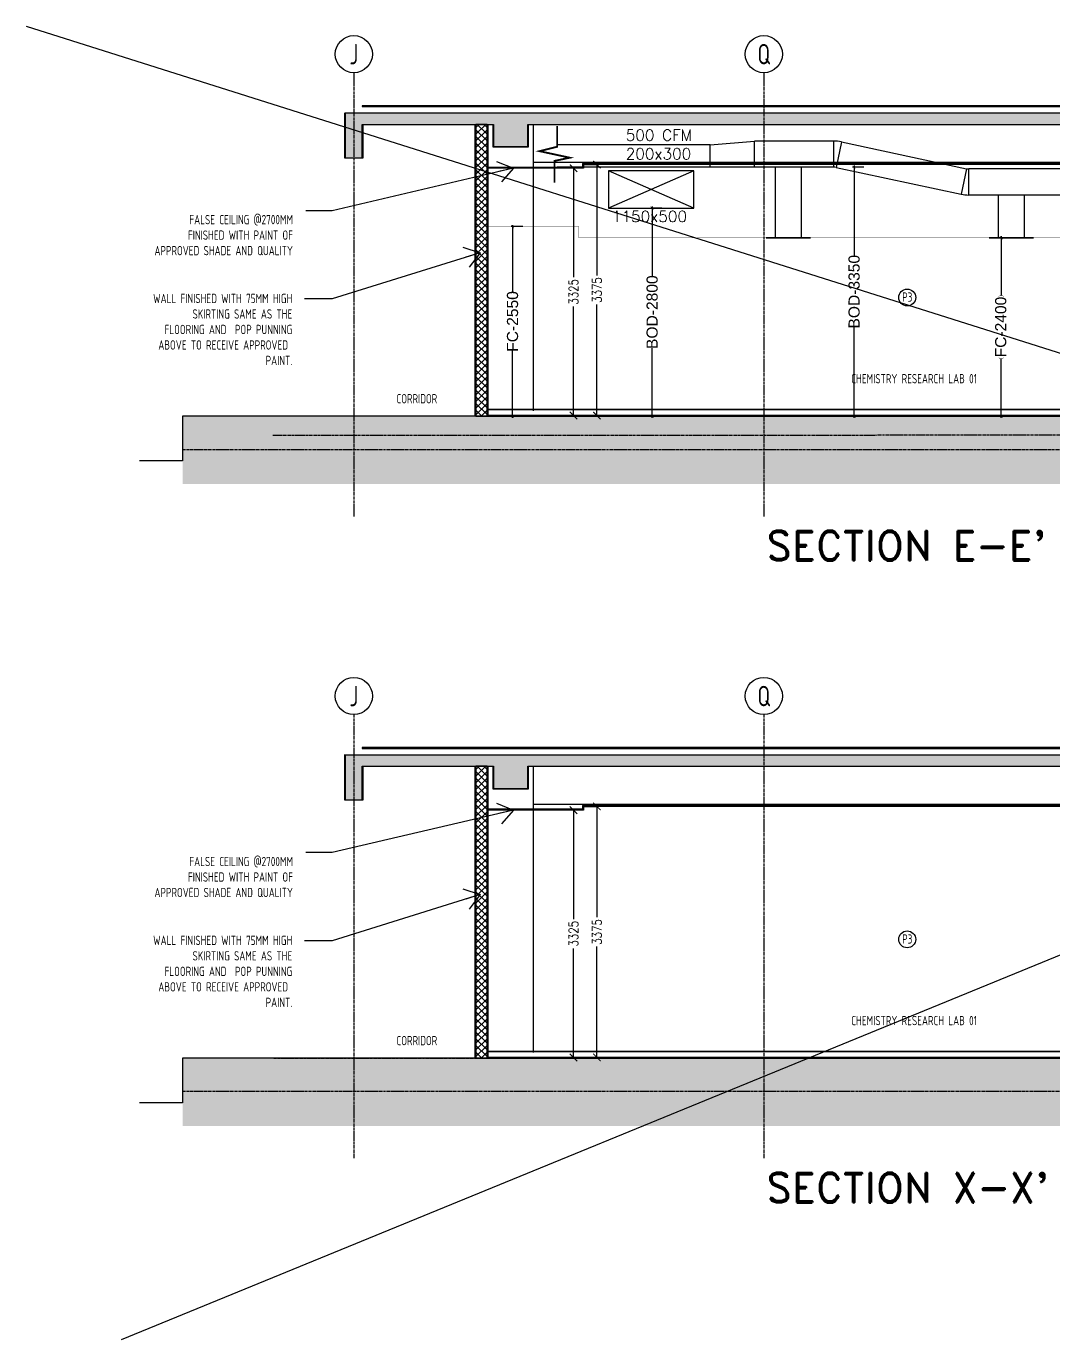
# Model space of a CAD drawing. Header units: millimetres. Extents: x -661525 to 498941, y 282148 to 1359693.
# Drawn here: x -257493 to -243670, y 960099 to 977760 of the extents above; entities that cross this region are included whole.
import ezdxf
from ezdxf.enums import TextEntityAlignment as Align

# ---------------------------------------------------------------- set-up
doc = ezdxf.new("R2010")
doc.units = ezdxf.units.MM
doc.header["$LTSCALE"] = 2.5
doc.header["$PDMODE"] = 35
doc.header["$PDSIZE"] = 15
doc.linetypes.add('CENTER', pattern=[2, 1.25, -0.25, 0.25, -0.25])
doc.layers.get('0').update_dxf_attribs({"linetype": 'CONTINUOUS'})
doc.layers.get('DEFPOINTS').update_dxf_attribs({"linetype": 'CONTINUOUS'})
for name, color, linetype in [('A-ANNO-DIMS', 11, 'CONTINUOUS'), ('A-ANNO-GRID', 5, 'CENTER'), ('A-ANNO-TEXT', 7, 'CONTINUOUS'), ('A-COLS-PATT', 252, 'CONTINUOUS'), ('A-ELEV-THIN', 8, 'CONTINUOUS'), ('A-ELEV-VERY-THIN', 5, 'CONTINUOUS'), ('A-SECT', 1, 'CONTINUOUS'), ('A-WALL', 8, 'CONTINUOUS'), ('A-WALL-PATT-200', 5, 'CONTINUOUS'), ('A-WALL-PLAS', 8, 'CONTINUOUS'), ('I-ANN0-TEXT-FLOR', 11, 'CONTINUOUS'), ('I-ANNO-NOTE', 11, 'CONTINUOUS'), ('nmd-ex. duct', 30, 'CONTINUOUS'), ('NMD-SA DUCT', 4, 'CONTINUOUS'), ('vemcpl-ahu', 6, 'CONTINUOUS')]:
    doc.layers.add(name, color=color, linetype=linetype)
doc.layers.add('Elevation Light - Plaster-Tile Drop', color=8, linetype='CONTINUOUS', lineweight=18)
doc.layers.add('nmd-DTG', color=3, linetype='CONTINUOUS', lineweight=20)
doc.styles.add('ARIAL', font='arial.ttf')
doc.styles.add('COMPLEX', font='complex.shx', dxfattribs={"width": 0.8})
doc.styles.add('ISOCP', font='isocp.shx', dxfattribs={"width": 0.8})
doc.styles.add('ROMAND', font='ROMAND')
doc.styles.add('ROMANS', font='romans.shx', dxfattribs={"height": 125})
doc.dimstyles.new('TICK100', dxfattribs={"dimtxt": 250, "dimasz": 200, "dimexe": 150, "dimexo": 10, "dimgap": 50, "dimtad": 0, "dimdec": 0, "dimrnd": 5, "dimzin": 1, "dimdsep": 46, "dimtxsty": 'COMPLEX', "dimblk1": 'ARCHTICK', "dimblk2": 'ARCHTICK', "dimsah": 1, "dimcen": 0.09375, "dimdle": 150, "dimclrd": 11, "dimclre": 11, "dimclrt": 7, "dimadec": 0, "dimazin": 0, "dimtfac": 1, "dimtdec": 0, "dimtofl": 0, "dimtmove": 0, "dimatfit": 3, "dimldrblk": 'OPEN90', "dimfxl": 1, "dimtolj": 1, "dimtzin": 1, "dimarcsym": 0})
doc.dimstyles.new('TICK50', dxfattribs={"dimtxt": 125, "dimasz": 100, "dimexe": 10, "dimexo": 0, "dimgap": 25, "dimtad": 0, "dimdec": 0, "dimzin": 1, "dimdsep": 46, "dimtxsty": 'COMPLEX', "dimblk1": 'ARCHTICK', "dimblk2": 'ARCHTICK', "dimsah": 1, "dimcen": 0.09375, "dimdle": 10, "dimclrd": 170, "dimclre": 11, "dimclrt": 170, "dimadec": 0, "dimazin": 0, "dimtfac": 1, "dimtdec": 0, "dimtofl": 0, "dimtmove": 0, "dimatfit": 3, "dimldrblk": 'ARCHTICK', "dimfxl": 1, "dimtolj": 1, "dimtzin": 1, "dimarcsym": 0})

# ---------------------------------------------------------------- blocks, each defined once
blk = doc.blocks.new('floor 1')
at = {"layer": 'Elevation Light - Plaster-Tile Drop'}
h = blk.add_hatch(dxfattribs=at)
h.set_pattern_fill('AR-SAND', color=256, style=0)
h.set_pattern_definition([(37.5, (3830731.42, 983927.553), (-1.60003, 48.94132), [0, -38.608, 0, -43.18, 0, -41.275]), (7.5, (3830731.42, 983927.553), (44.95233, 71.6825), [0, -20.828, 0, -34.798, 0, -13.335]), (327.5, (3830700.177, 983927.553), (79.09924, 0.14372), [0, -12.7, 0, -45.72, 0, -59.69]), (317.5, (3830700.18, 983927.55), (76.35565, 22.29293), [0, -6.35, 0, -29.972, 0, -34.29])])
h.paths.add_polyline_path([(3830756, 984018), (3830731, 984018), (3830731, 983928), (3830756, 983928)])
h.paths.add_polyline_path([(3841805, 983928), (3841805, 984018), (3830756, 984018), (3830756, 983928)])
at = {"layer": 'A-ELEV-VERY-THIN'}
for points in [[(3834343, 984113), (3831536, 984113), (3831536, 984103), (3842297, 984103)], [(3836219, 984113), (3831536, 984113)], [(3842299, 984103), (3842299, 984113), (3831536, 984113)], [(3831540, 984103), (3836219, 984103)], [(3836387, 984103), (3842297, 984103)]]:
    blk.add_lwpolyline(points, dxfattribs=at)
at = {"layer": 'A-SECT', "color": 11}
for points in [[(3830753, 984073), (3830743, 984073), (3830743, 984028), (3830753, 984028)], [(3842304, 984103), (3842294, 984103), (3842294, 984028), (3842304, 984028)], [(3830731, 984028), (3842304, 984028), (3842304, 984018), (3830731, 984018)]]:
    blk.add_lwpolyline(points, close=True, dxfattribs=at)
at = {"layer": 'A-WALL-PLAS'}
blk.add_lwpolyline([(3831536, 984113), (3831536, 984103)], dxfattribs=at)
blk = doc.blocks.new('COLNUM')
at = {"linetype": 'Continuous'}
blk.add_circle((0, 0), 500, dxfattribs=at)
at = {"color": 7, "linetype": 'Continuous', "style": 'ISOCP', "width": 0.8}
blk.add_attdef('X', text='', height=550, dxfattribs=at).set_placement((0, 0), align=Align.MIDDLE_CENTER)
blk = doc.blocks.new('_ARCHTICK')
at = {"color": 0, "linetype": 'ByBlock', "const_width": 0.15}
blk.add_lwpolyline([(-0.5, -0.5), (0.5, 0.5)], dxfattribs=at)
blk = doc.blocks.new('*D379')
at = {"layer": 'A-ANNO-DIMS', "lineweight": -2, "transparency": 16777216}
for p, q in [((-249996, 975851), (-250140, 975851)), ((-250130, 975861), (-250130, 974385)), ((-250130, 972516), (-250130, 973992)), ((-249996, 972526), (-250140, 972526))]:
    blk.add_line(p, q, dxfattribs=at)
at = {"layer": 'DEFPOINTS', "color": 0, "transparency": 16777216}
for p in [(-249996, 975851), (-250130, 972526), (-249996, 972526)]:
    blk.add_point(p, dxfattribs=at)
at = {"layer": 'A-ANNO-DIMS', "lineweight": -2, "transparency": 16777216, "xscale": 100, "yscale": 100, "zscale": 100}
for p, rotation in [((-250130, 975851), 90.0000001313682), ((-250130, 972526), 270.0000001313682)]:
    blk.add_blockref('_ARCHTICK', p, dxfattribs=dict(at, rotation=rotation))
at = {"layer": 'A-ANNO-DIMS', "transparency": 16777216, "insert": (-250130, 974189), "char_height": 125, "attachment_point": 5, "rotation": 90, "style": 'COMPLEX'}
blk.add_mtext('\\A1;3325', dxfattribs=at)
blk = doc.blocks.new('*D380')
at = {"layer": 'A-ANNO-DIMS', "lineweight": -2, "transparency": 16777216}
for p, q in [((-249996, 975901), (-249805, 975901)), ((-249815, 975911), (-249815, 974410)), ((-249815, 972516), (-249815, 974017)), ((-249996, 972526), (-249805, 972526))]:
    blk.add_line(p, q, dxfattribs=at)
at = {"layer": 'DEFPOINTS', "color": 0, "transparency": 16777216}
for p in [(-249996, 975901), (-249996, 972526), (-249815, 972526)]:
    blk.add_point(p, dxfattribs=at)
at = {"layer": 'A-ANNO-DIMS', "lineweight": -2, "transparency": 16777216, "xscale": 100, "yscale": 100, "zscale": 100}
for p, rotation in [((-249815, 975901), 90), ((-249815, 972526), 270)]:
    blk.add_blockref('_ARCHTICK', p, dxfattribs=dict(at, rotation=rotation))
at = {"layer": 'A-ANNO-DIMS', "transparency": 16777216, "insert": (-249815, 974214), "char_height": 125, "attachment_point": 5, "rotation": 90, "style": 'COMPLEX'}
blk.add_mtext('\\A1;3375', dxfattribs=at)
blk = doc.blocks.new('*D391')
at = {"layer": 'A-ANNO-DIMS', "lineweight": -2, "transparency": 16777216}
for p, q in [((-249996, 967220), (-250140, 967220)), ((-250130, 967230), (-250130, 965754)), ((-250130, 963885), (-250130, 965361)), ((-249996, 963895), (-250140, 963895))]:
    blk.add_line(p, q, dxfattribs=at)
at = {"layer": 'DEFPOINTS', "color": 0, "transparency": 16777216}
for p in [(-249996, 967220), (-250130, 963895), (-249996, 963895)]:
    blk.add_point(p, dxfattribs=at)
at = {"layer": 'A-ANNO-DIMS', "lineweight": -2, "transparency": 16777216, "xscale": 100, "yscale": 100, "zscale": 100}
for p, rotation in [((-250130, 967220), 90.0000001313682), ((-250130, 963895), 270.0000001313682)]:
    blk.add_blockref('_ARCHTICK', p, dxfattribs=dict(at, rotation=rotation))
at = {"layer": 'A-ANNO-DIMS', "transparency": 16777216, "insert": (-250130, 965558), "char_height": 125, "attachment_point": 5, "rotation": 90, "style": 'COMPLEX'}
blk.add_mtext('\\A1;3325', dxfattribs=at)
blk = doc.blocks.new('*D392')
at = {"layer": 'A-ANNO-DIMS', "lineweight": -2, "transparency": 16777216}
for p, q in [((-249996, 967270), (-249805, 967270)), ((-249815, 967280), (-249815, 965779)), ((-249815, 963885), (-249815, 965386)), ((-249996, 963895), (-249805, 963895))]:
    blk.add_line(p, q, dxfattribs=at)
at = {"layer": 'DEFPOINTS', "color": 0, "transparency": 16777216}
for p in [(-249996, 967270), (-249996, 963895), (-249815, 963895)]:
    blk.add_point(p, dxfattribs=at)
at = {"layer": 'A-ANNO-DIMS', "lineweight": -2, "transparency": 16777216, "xscale": 100, "yscale": 100, "zscale": 100}
for p, rotation in [((-249815, 967270), 90), ((-249815, 963895), 270)]:
    blk.add_blockref('_ARCHTICK', p, dxfattribs=dict(at, rotation=rotation))
at = {"layer": 'A-ANNO-DIMS', "transparency": 16777216, "insert": (-249815, 965583), "char_height": 125, "attachment_point": 5, "rotation": 90, "style": 'COMPLEX'}
blk.add_mtext('\\A1;3375', dxfattribs=at)
blk = doc.blocks.new('*D402')
at = {"layer": 'DEFPOINTS', "color": 0, "transparency": 16777216}
for p in [(-248941, 975316), (-249072, 972516), (-248941, 972516)]:
    blk.add_point(p, dxfattribs=at)
at = {"layer": 'NMD-SA DUCT', "color": 8, "lineweight": -2, "transparency": 16777216}
for p, q in [((-248941, 975316), (-249092, 975316)), ((-249072, 975336), (-249072, 974398)), ((-249072, 972496), (-249072, 973434)), ((-248941, 972516), (-249092, 972516))]:
    blk.add_line(p, q, dxfattribs=at)
at = {"layer": 'NMD-SA DUCT', "color": 8, "lineweight": -2, "transparency": 16777216, "xscale": 40, "yscale": 40, "zscale": 40}
for p, rotation in [((-249072, 975316), 90), ((-249072, 972516), 270)]:
    blk.add_blockref('_ARCHTICK', p, dxfattribs=dict(at, rotation=rotation))
at = {"layer": 'NMD-SA DUCT', "color": 1, "transparency": 16777216, "insert": (-249072, 973916), "char_height": 50, "attachment_point": 5, "rotation": 90, "style": 'ARIAL'}
blk.add_mtext('\\A1;{\\H3x;BOD-2800}', dxfattribs=at)
blk = doc.blocks.new('*D403')
at = {"layer": 'DEFPOINTS', "color": 0, "transparency": 16777216}
for p in [(-246223, 975866), (-246355, 972516), (-246223, 972516)]:
    blk.add_point(p, dxfattribs=at)
at = {"layer": 'NMD-SA DUCT', "color": 8, "lineweight": -2, "transparency": 16777216}
for p, q in [((-246223, 975866), (-246375, 975866)), ((-246355, 975886), (-246355, 974673)), ((-246355, 972496), (-246355, 973709)), ((-246223, 972516), (-246375, 972516))]:
    blk.add_line(p, q, dxfattribs=at)
at = {"layer": 'NMD-SA DUCT', "color": 8, "lineweight": -2, "transparency": 16777216, "xscale": 40, "yscale": 40, "zscale": 40}
for p, rotation in [((-246355, 975866), 90), ((-246355, 972516), 270)]:
    blk.add_blockref('_ARCHTICK', p, dxfattribs=dict(at, rotation=rotation))
at = {"layer": 'NMD-SA DUCT', "color": 1, "transparency": 16777216, "insert": (-246355, 974191), "char_height": 50, "attachment_point": 5, "rotation": 90, "style": 'ARIAL'}
blk.add_mtext('\\A1;{\\H3x;BOD-3350}', dxfattribs=at)
blk = doc.blocks.new('*D405')
at = {"layer": 'DEFPOINTS', "color": 0, "transparency": 16777216}
for p in [(-244239, 974916), (-244376, 972516), (-244245, 972516)]:
    blk.add_point(p, dxfattribs=at)
at = {"layer": 'NMD-SA DUCT', "color": 8, "lineweight": -2, "transparency": 16777216}
for p, q in [((-244239, 974916), (-244396, 974916)), ((-244376, 974936), (-244376, 974143)), ((-244376, 972496), (-244376, 973289)), ((-244245, 972516), (-244396, 972516))]:
    blk.add_line(p, q, dxfattribs=at)
at = {"layer": 'NMD-SA DUCT', "color": 8, "lineweight": -2, "transparency": 16777216, "xscale": 40, "yscale": 40, "zscale": 40}
for p, rotation in [((-244376, 974916), 90), ((-244376, 972516), 270)]:
    blk.add_blockref('_ARCHTICK', p, dxfattribs=dict(at, rotation=rotation))
at = {"layer": 'NMD-SA DUCT', "color": 1, "transparency": 16777216, "insert": (-244376, 973716), "char_height": 50, "attachment_point": 5, "rotation": 90, "style": 'ARIAL'}
blk.add_mtext('\\A1;({\\H3x;FC-2400})', dxfattribs=at)
blk = doc.blocks.new('*D407')
at = {"layer": 'DEFPOINTS', "color": 0, "transparency": 16777216}
for p in [(-250813, 975066), (-250950, 972516), (-250819, 972516)]:
    blk.add_point(p, dxfattribs=at)
at = {"layer": 'NMD-SA DUCT', "color": 8, "lineweight": -2, "transparency": 16777216}
for p, q in [((-250813, 975066), (-250970, 975066)), ((-250950, 975086), (-250950, 974185)), ((-250950, 972496), (-250950, 973398)), ((-250819, 972516), (-250970, 972516))]:
    blk.add_line(p, q, dxfattribs=at)
at = {"layer": 'NMD-SA DUCT', "color": 8, "lineweight": -2, "transparency": 16777216, "xscale": 40, "yscale": 40, "zscale": 40}
for p, rotation in [((-250950, 975066), 90), ((-250950, 972516), 270)]:
    blk.add_blockref('_ARCHTICK', p, dxfattribs=dict(at, rotation=rotation))
at = {"layer": 'NMD-SA DUCT', "color": 1, "transparency": 16777216, "insert": (-250950, 973791), "char_height": 50, "attachment_point": 5, "rotation": 90, "style": 'ARIAL'}
blk.add_mtext('\\A1;{\\H3x;FC-2550}', dxfattribs=at)

msp = doc.modelspace()

# ---------------------------------------------------------------- hatches: boundary and pattern name
at = {"layer": 'A-COLS-PATT'}
h = msp.add_hatch(color=256, dxfattribs=at)
h.dxf.hatch_style = 1
h.paths.add_polyline_path([(-252971.3, 976441.4), (-251206.8, 976441.4), (-251206.8, 976141.4), (-250746.3, 976141.4), (-250746.3, 976441.4), (-239721.3, 976441.4), (-239721.3, 975941.4), (-239271.3, 975941.4), (-239271.3, 976591.4), (-253201.3, 976591.4), (-253201.3, 975991.4), (-252971.3, 975991.4)])
for points in [[(-236388.3, 972216.4), (-236388.3, 971603.9), (-255389.3, 971603.9), (-255389.3, 972516.4), (-238791.3, 972516.4), (-238791.3, 972216.4)], [(-236388.3, 963585.4), (-236388.3, 962973), (-255389.3, 962973), (-255389.3, 963885.4), (-238791.3, 963885.4), (-238791.3, 963585.4)]]:
    msp.add_hatch(color=256, dxfattribs=at).paths.add_polyline_path(points)
h = msp.add_hatch(color=256, dxfattribs=at)
h.dxf.hatch_style = 1
h.paths.add_polyline_path([(-252971.3, 967810.4), (-251206.8, 967810.4), (-251206.8, 967510.4), (-250746.3, 967510.4), (-250746.3, 967810.4), (-239721.3, 967810.4), (-239721.3, 967310.4), (-239271.3, 967310.4), (-239271.3, 967960.4), (-253201.3, 967960.4), (-253201.3, 967360.4), (-252971.3, 967360.4)])
at = {"layer": 'A-WALL-PATT-200'}
h = msp.add_hatch(dxfattribs=at)
h.set_pattern_fill('ANSI37', color=256, scale=20, style=0)
h.set_pattern_definition([(45, (-540083.486, 962015.605), (-44.90128, 44.90128), []), (135, (-540083.486, 962015.605), (-44.90128, -44.90128), [])])
h.paths.add_polyline_path([(-251293.8, 976441.4), (-251443.8, 976441.4), (-251443.8, 972516.4), (-251293.8, 972516.4)])
h = msp.add_hatch(dxfattribs=at)
h.set_pattern_fill('ANSI37', color=256, scale=20, style=0)
h.set_pattern_definition([(45, (-540083.486, 953384.67), (-44.90128, 44.90128), []), (135, (-540083.486, 953384.67), (-44.90128, -44.90128), [])])
h.paths.add_polyline_path([(-251293.8, 967810.4), (-251443.8, 967810.4), (-251443.8, 963885.4), (-251293.8, 963885.4)])

# ---------------------------------------------------------------- linework, layer by layer
at = {"layer": 'A-ANNO-DIMS'}
for p, q in [((-253206, 975985.4), (-253206, 976598.3)), ((-251213.1, 976436.4), (-252966, 976436.4)), ((-252966, 976436.4), (-252966, 975985.4)), ((-252966, 975985.4), (-253206, 975985.4)), ((-253206, 967354.5), (-253206, 967967.4)), ((-251213.1, 967805.4), (-252966, 967805.4)), ((-252966, 967805.4), (-252966, 967354.5)), ((-252966, 967354.5), (-253206, 967354.5))]:
    msp.add_line(p, q, dxfattribs=at)
for points in [[(-239722.2, 975851.4), (-239722.2, 975916.2), (-239621.3, 975916.2), (-239621.3, 975928.2), (-239722.1, 975928.2), (-239734.1, 975928.2), (-239734.1, 975863.4), (-240546.3, 975863.4), (-240546.3, 975913.4), (-250008.3, 975913.4), (-250008.3, 975863.4), (-251283.8, 975863.4)], [(-239722.2, 975851.4), (-240558.3, 975851.4), (-240558.3, 975901.4), (-249996.3, 975901.4), (-249996.3, 975851.4), (-251283.8, 975851.4)], [(-239722.2, 967220.4), (-239722.2, 967285.2), (-239621.3, 967285.2), (-239621.3, 967297.2), (-239722.1, 967297.2), (-239734.1, 967297.2), (-239734.1, 967232.4), (-240546.3, 967232.4), (-240546.3, 967282.4), (-250008.3, 967282.4), (-250008.3, 967232.4), (-251283.8, 967232.4)], [(-239722.2, 967220.4), (-240558.3, 967220.4), (-240558.3, 967270.4), (-249996.3, 967270.4), (-249996.3, 967220.4), (-251283.8, 967220.4)]]:
    msp.add_lwpolyline(points, dxfattribs=at)
at = {"layer": 'A-ANNO-GRID', "ltscale": 10}
for p, q in [((-253085.4, 977135.2), (-253086.3, 971169.7)), ((-247570.4, 977135.2), (-247571.3, 971169.7)), ((-252464.4, 976691.4), (-234530.8, 976691.4)), ((-234557.5, 972066.4), (-255389.3, 972066.4)), ((-253085.4, 968504.3), (-253086.3, 962538.7)), ((-247570.4, 968504.3), (-247571.3, 962538.7)), ((-252464.4, 968060.4), (-234530.8, 968060.4)), ((-234557.5, 963435.4), (-255389.3, 963435.4))]:
    msp.add_line(p, q, dxfattribs=at)
for points in [[(-254175.6, 972262.8), (-234542.5, 972266.7)], [(-254164, 963885.1), (-234530.8, 963889)]]:
    msp.add_lwpolyline(points, dxfattribs=at)
at = {"layer": 'A-ELEV-THIN'}
for p, q in [((-251455.8, 976441.4), (-251455.8, 972518.5)), ((-251443.8, 976441.4), (-251443.8, 972518.5)), ((-251293.8, 976441.4), (-251293.8, 972518.5)), ((-251283.8, 976441.4), (-251283.8, 972611.4)), ((-250671.3, 976436.4), (-250671.3, 972590.8)), ((-239733.1, 975928.2), (-250671.3, 975928.2)), ((-251455.8, 967810.4), (-251455.8, 963887.6)), ((-251443.8, 967810.4), (-251443.8, 963887.6)), ((-251293.8, 967810.4), (-251293.8, 963887.5)), ((-251283.8, 967810.4), (-251283.8, 963980.4)), ((-250671.3, 967805.4), (-250671.3, 963959.8)), ((-239733.1, 967297.2), (-250671.3, 967297.2))]:
    msp.add_line(p, q, dxfattribs=at)
at = {"layer": 'A-SECT', "color": 11}
for points in [[(-239721.3, 976691.4), (-252971.3, 976691.4), (-252971.3, 976681.4), (-239721.3, 976681.4)], [(-239721.3, 968060.4), (-252971.3, 968060.4), (-252971.3, 968050.4), (-239721.3, 968050.4)]]:
    msp.add_lwpolyline(points, close=True, dxfattribs=at)
at = {"layer": 'A-SECT'}
for points in [[(-252971.3, 976441.4), (-251206.8, 976441.4), (-251206.8, 976141.4), (-250746.3, 976141.4), (-250746.3, 976441.4), (-239721.3, 976441.4), (-239721.3, 975941.4), (-239271.3, 975941.4), (-239271.3, 976591.4), (-253201.3, 976591.4), (-253201.3, 975991.4), (-252971.3, 975991.4), (-252971.3, 976441.4)], [(-236401.8, 972216.4), (-238791.4, 972216.4), (-238791.4, 972516.4), (-255392.4, 972516.4), (-255392.4, 971916.4), (-255969.4, 971916.4)], [(-252971.3, 967810.4), (-251206.8, 967810.4), (-251206.8, 967510.4), (-250746.3, 967510.4), (-250746.3, 967810.4), (-239721.3, 967810.4), (-239721.3, 967310.4), (-239271.3, 967310.4), (-239271.3, 967960.4), (-253201.3, 967960.4), (-253201.3, 967360.4), (-252971.3, 967360.4), (-252971.3, 967810.4)], [(-236401.8, 963585.4), (-238791.4, 963585.4), (-238791.4, 963885.4), (-255392.4, 963885.4), (-255392.4, 963285.4), (-255969.4, 963285.4)]]:
    msp.add_lwpolyline(points, dxfattribs=at)
at = {"layer": 'A-WALL'}
for points in [[(-251293.8, 976441.4), (-251443.8, 976441.4), (-251443.8, 972516.4), (-251293.8, 972516.4)], [(-251293.8, 967810.4), (-251443.8, 967810.4), (-251443.8, 963885.4), (-251293.8, 963885.4)]]:
    msp.add_lwpolyline(points, close=True, dxfattribs=at)
at = {"layer": 'A-WALL-PLAS'}
for points in [[(-239726.3, 975928.2), (-239733.1, 975928.2), (-239733.1, 976436.4), (-250740, 976436.4), (-250740, 976135.3), (-251213.1, 976135.3), (-251213.1, 976436.4)], [(-239726.3, 967297.2), (-239733.1, 967297.2), (-239733.1, 967805.4), (-250740, 967805.4), (-250740, 967504.4), (-251213.1, 967504.4), (-251213.1, 967805.4)]]:
    msp.add_lwpolyline(points, dxfattribs=at)
at = {"layer": 'nmd-DTG', "const_width": 25}
for points in [[(-247539, 974916.4), (-246939, 974916.4)], [(-244539, 974916.4), (-243939, 974916.4)]]:
    msp.add_lwpolyline(points, dxfattribs=at)
at = {"layer": 'nmd-ex. duct'}
for p, q in [((-248511.8, 975316.4), (-249661.8, 975816.4)), ((-248511.8, 975816.4), (-249661.8, 975316.4))]:
    msp.add_line(p, q, dxfattribs=at)
msp.add_lwpolyline([(-249661.8, 975316.4), (-248511.8, 975316.4), (-248511.8, 975816.4), (-249661.8, 975816.4)], close=True, dxfattribs=at)
at = {"layer": 'NMD-SA DUCT'}
for p, q in [((-248293.7, 976166.4), (-250349.9, 976166.4)), ((-248293.7, 976166.4), (-247693.7, 976216.4)), ((-248293.7, 975866.4), (-248293.7, 976166.4)), ((-246629.9, 976216.4), (-247693.7, 976216.4)), ((-247693.7, 975866.4), (-247693.7, 976216.4)), ((-246629.9, 975866.4), (-246629.9, 976216.4)), ((-246525.1, 976205.3), (-246598.4, 975863)), ((-246525.1, 976205.3), (-244842.9, 975844.7)), ((-246629.9, 975866.4), (-250349.9, 975866.4)), ((-247414, 974916.4), (-247414, 975866.4)), ((-247064, 974916.4), (-247064, 975866.4)), ((-246598.4, 975863), (-244916.2, 975502.5)), ((-244842.9, 975844.7), (-244916.2, 975502.5)), ((-240290.1, 975841.4), (-244811.4, 975841.4)), ((-244811.4, 975491.4), (-244811.4, 975841.4)), ((-240290.1, 975491.4), (-244811.4, 975491.4)), ((-244414, 974916.4), (-244414, 975491.4)), ((-244064, 974916.4), (-244064, 975491.4))]:
    msp.add_line(p, q, dxfattribs=at)
at = {"layer": 'NMD-SA DUCT', "const_width": 25}
msp.add_lwpolyline([(-250349.9, 976419.4), (-250349.9, 976140.7), (-250588, 976081), (-250180.4, 975993), (-250386.9, 975949.6), (-250386.9, 975656.3)], dxfattribs=at)
at = {"layer": 'NMD-SA DUCT', "color": 7, "const_width": 5}
msp.add_lwpolyline([(-239621.3, 975066.4), (-240459.9, 975066.4), (-240459.9, 974916.4), (-250059.9, 974916.4), (-250059.9, 975066.4), (-251283.8, 975066.4)], dxfattribs=at)
at = {"layer": 'NMD-SA DUCT'}
for centre, radius, start, end in [((-246629.9, 975716.4), 500, 77.90227, 90), ((-246629.9, 975716.4), 150, 77.90227, 90), ((-244811.4, 975991.4), 150, 257.90227, 270), ((-244811.4, 975991.4), 500, 257.90227, 270)]:
    msp.add_arc(centre, radius, start, end, dxfattribs=at)
at = {"layer": 'vemcpl-ahu'}
for p, q in [((-257492.5, 977760.3), (-206368.5, 961609.7)), ((-213920.9, 977411.7), (-256214.4, 960099.3))]:
    msp.add_line(p, q, dxfattribs=at)

# ---------------------------------------------------------------- block references
at = {"layer": 'A-ANNO-GRID'}
ref = msp.add_blockref('COLNUM', (-253085.4, 977385.2), dxfattribs=dict(at, xscale=0.5, yscale=0.5, zscale=0.5, rotation=180))
ref.add_attrib('X', 'J', dxfattribs={"layer": '0', "color": 7, "linetype": 'Continuous', "height": 275, "style": 'ISOCP', "width": 0.8}).set_placement((-253085.4, 977385.2), align=Align.MIDDLE_CENTER)
ref = msp.add_blockref('COLNUM', (-247570.4, 977385.2), dxfattribs=dict(at, xscale=0.5, yscale=0.5, zscale=0.5, rotation=180))
ref.add_attrib('X', 'Q', dxfattribs={"layer": '0', "color": 7, "linetype": 'Continuous', "height": 275, "style": 'ISOCP', "width": 0.8}).set_placement((-247570.4, 977385.2), align=Align.MIDDLE_CENTER)
at = {"layer": 'A-ANNO-GRID', "xscale": -1}
for p in [(3591010, -11501.2), (3591010, -20132.1)]:
    msp.add_blockref('floor 1', p, dxfattribs=at)
at = {"layer": 'A-ANNO-GRID'}
ref = msp.add_blockref('COLNUM', (-253085.4, 968754.3), dxfattribs=dict(at, xscale=0.5, yscale=0.5, zscale=0.5, rotation=180))
ref.add_attrib('X', 'J', dxfattribs={"layer": '0', "color": 7, "linetype": 'Continuous', "height": 275, "style": 'ISOCP', "width": 0.8}).set_placement((-253085.4, 968754.3), align=Align.MIDDLE_CENTER)
ref = msp.add_blockref('COLNUM', (-247570.4, 968754.3), dxfattribs=dict(at, xscale=0.5, yscale=0.5, zscale=0.5, rotation=180))
ref.add_attrib('X', 'Q', dxfattribs={"layer": '0', "color": 7, "linetype": 'Continuous', "height": 275, "style": 'ISOCP', "width": 0.8}).set_placement((-247570.4, 968754.3), align=Align.MIDDLE_CENTER)
at = {"layer": 'I-ANN0-TEXT-FLOR', "ltscale": 0.5}
ref = msp.add_blockref('COLNUM', (-245640.7, 974113.7), dxfattribs=dict(at, xscale=0.227272727417009, yscale=0.227272727417009, zscale=0.227272727417009, rotation=180))
ref.add_attrib('X', 'P3', dxfattribs={"layer": '0', "color": 7, "linetype": 'Continuous', "height": 125, "style": 'ISOCP', "width": 0.8}).set_placement((-245640.7, 974118.8), align=Align.MIDDLE_CENTER)
ref = msp.add_blockref('COLNUM', (-245640.7, 965482.8), dxfattribs=dict(at, xscale=0.227272727417009, yscale=0.227272727417009, zscale=0.227272727417009, rotation=180))
ref.add_attrib('X', 'P3', dxfattribs={"layer": '0', "color": 7, "linetype": 'Continuous', "height": 125, "style": 'ISOCP', "width": 0.8}).set_placement((-245640.7, 965487.9), align=Align.MIDDLE_CENTER)

# ---------------------------------------------------------------- texts
at = {"layer": 'A-ANNO-TEXT', "char_height": 400, "width": 8828.59, "attachment_point": 1, "style": 'ROMAND'}
for s, insert in [("SECTION E-E'", (-247537.3, 970976.3)), ("SECTION X-X'", (-247537.3, 962345.3))]:
    msp.add_mtext(s, dxfattribs=dict(at, insert=insert))
at = {"layer": 'I-ANNO-NOTE', "color": 7, "ltscale": 0.5, "char_height": 125, "attachment_point": 6, "style": 'ISOCP'}
for s, insert, width in [('FALSE CEILING @2700MM\\PFINISHED WITH PAINT OF APPROVED SHADE AND QUALITY', (-253904.3, 974951.9), 1879.224), ('{\\C0;WALL FINISHED WITH 75MM HIGH SKIRTING SAME AS THE FLOORING AND  POP PUNNING ABOVE TO RECEIVE APPROVED  PAINT.}', (-253914.1, 973683.3), 1879.224), ('CHEMISTRY RESEARCH LAB 01', (-244702.3, 973021.6), 3527.545), ('\\A1;\\pxqc;CORRIDOR', (-251487.6, 972752.5), 1500.807), ('FALSE CEILING @2700MM\\PFINISHED WITH PAINT OF APPROVED SHADE AND QUALITY', (-253904.3, 966320.9), 1879.224), ('{\\C0;WALL FINISHED WITH 75MM HIGH SKIRTING SAME AS THE FLOORING AND  POP PUNNING ABOVE TO RECEIVE APPROVED  PAINT.}', (-253914.1, 965052.4), 1879.224), ('CHEMISTRY RESEARCH LAB 01', (-244702.3, 964390.6), 3527.545), ('\\A1;\\pxqc;CORRIDOR', (-251487.6, 964121.6), 1500.807)]:
    msp.add_mtext(s, dxfattribs=dict(at, insert=insert, width=width))
at = {"layer": 'nmd-ex. duct', "insert": (-249612.9, 975278.6), "char_height": 150, "width": 3657.796, "attachment_point": 1, "style": 'ROMANS'}
msp.add_mtext('1150x500', dxfattribs=at)
at = {"layer": 'NMD-SA DUCT', "insert": (-249427.3, 976370.4), "char_height": 150, "width": 3657.796, "attachment_point": 1, "style": 'ROMANS'}
msp.add_mtext('500 CFM\\P200x300', dxfattribs=at)

# ---------------------------------------------------------------- dimensions: what is measured, and where the dimension line sits
at = {"layer": 'A-ANNO-DIMS'}
for p1, p2, distance, picture, middle in [((-249996.3, 975901.4), (-249996.3, 972526.4), 181.2, '*D380', (-249815.1, 974213.9)), ((-249996.3, 975851.4), (-249996.3, 972526.4), -133.5, '*D379', (-250129.8, 974188.9)), ((-249996.3, 967270.4), (-249996.3, 963895.4), 181.2, '*D392', (-249815.1, 965582.9)), ((-249996.3, 967220.4), (-249996.3, 963895.4), -133.5, '*D391', (-250129.8, 965557.9))]:
    dim = msp.add_aligned_dim(p1=p1, p2=p2, distance=distance, dimstyle='TICK50', override={"dimclrd": 256, "dimclre": 256, "dimclrt": 256}, dxfattribs=at)
    dim.commit()
    dim.dimension.update_dxf_attribs({"geometry": picture, "text_midpoint": middle})
at = {"layer": 'NMD-SA DUCT'}
for base, p1, p2, text, override, picture, middle in [((-246354.8, 972516.4), (-246223.4, 975866.4), (-246223.4, 972516.4), '{\\H3x;BOD-<>}', {"dimtxt": 50, "dimasz": 40, "dimexe": 20, "dimexo": 0, "dimgap": 0, "dimrnd": 0, "dimtxsty": 'ARIAL', "dimdle": 20, "dimclrd": 8, "dimclre": 8, "dimclrt": 1}, '*D403', (-246354.8, 974191.4)), ((-249072.5, 972516.4), (-248941, 975316.4), (-248941, 972516.4), '{\\H3x;BOD-<>}', {"dimtxt": 50, "dimasz": 40, "dimexe": 20, "dimexo": 0, "dimgap": 0, "dimrnd": 0, "dimtxsty": 'ARIAL', "dimdle": 20, "dimclrd": 8, "dimclre": 8, "dimclrt": 1}, '*D402', (-249072.5, 973916.4)), ((-250950.2, 972516.4), (-250812.8, 975066.4), (-250818.7, 972516.4), '{\\H3x;FC-<>}', {"dimtxt": 50, "dimasz": 40, "dimexe": 20, "dimexo": 0, "dimgap": 0, "dimrnd": 0, "dimtxsty": 'ARIAL', "dimdle": 20, "dimclrd": 8, "dimclre": 8, "dimclrt": 1}, '*D407', (-250950.2, 973791.4)), ((-244376.3, 972516.4), (-244239, 974916.4), (-244244.9, 972516.4), '({\\H3x;FC-<>})', {"dimtxt": 50, "dimasz": 40, "dimexe": 20, "dimexo": 0, "dimgap": 0, "dimrnd": 0, "dimtxsty": 'ARIAL', "dimdle": 20, "dimclrd": 8, "dimclre": 8, "dimclrt": 1, "dimtol": 0, "dimlim": 0, "dimtm": 0, "dimtmove": 1}, '*D405', (-244376.3, 973716.4))]:
    dim = msp.add_linear_dim(base=base, p1=p1, p2=p2, angle=90, text=text, dimstyle='TICK100', override=override, dxfattribs=at)
    dim.commit()
    dim.dimension.update_dxf_attribs({"geometry": picture, "text_midpoint": middle})

# ---------------------------------------------------------------- leaders
at = {"layer": 'A-ANNO-DIMS'}
for points in [[(-250938.4, 975851.4), (-253379.2, 975280.7), (-253733.6, 975280.7)], [(-251386.9, 974715.6), (-253376.7, 974095.6), (-253747.1, 974095.6)], [(-250938.4, 967220.4), (-253379.2, 966649.8), (-253733.6, 966649.8)], [(-251386.9, 966084.7), (-253376.7, 965464.7), (-253747.1, 965464.7)]]:
    msp.add_leader(points, dimstyle='TICK100', override={"dimtxt": 12.5, "dimgap": 3, "dimtad": 1, "dimclrd": 256}, dxfattribs=at)

doc.saveas('drawing.dxf')
